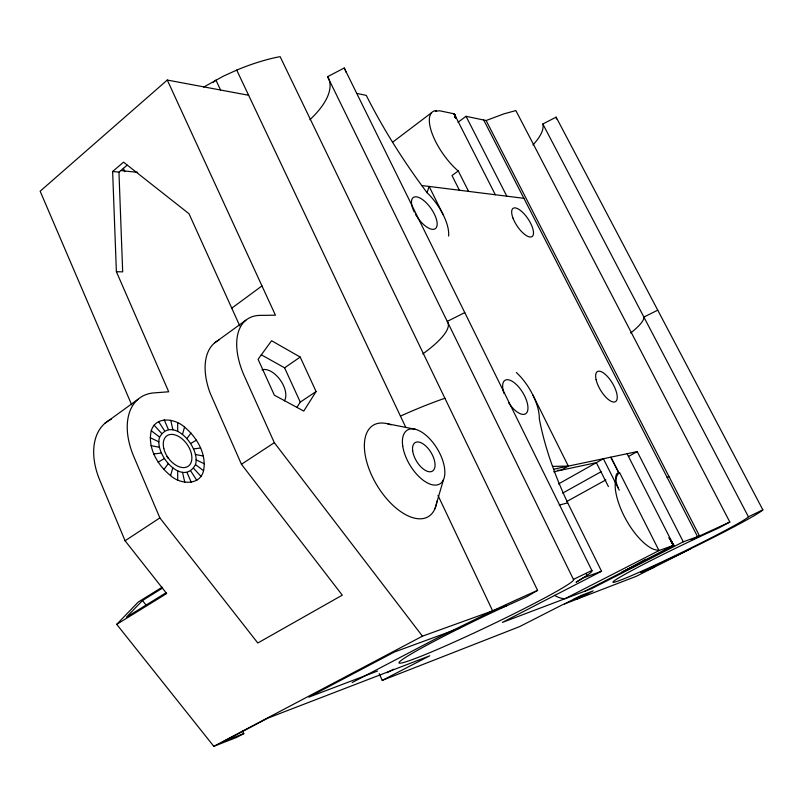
<?xml version="1.0" encoding="UTF-8"?>
<svg xmlns="http://www.w3.org/2000/svg" width="803" height="803" viewBox="0 0 803 803"><rect width="100%" height="100%" fill="white"/><g stroke="black" fill="none" stroke-linecap="round" stroke-linejoin="round"><path stroke-width="1.2" d="M203.571 470.739C206.752 454.046 197.096 437.505 184.57 427.126C175.235 418.463 155.812 415.723 151.255 430.719C147.371 447.863 157.539 465.108 170.557 475.607C180.083 484.37 199.827 486.106 203.571 470.739L195.49 464.556C200.83 447.693 172.555 414.88 159.626 437.123C153.634 454.147 183.014 487.762 195.49 464.556M170.557 475.607L172.826 467.758M182.432 434.523L184.57 427.126M434.965 508.731L443.527 479.552M448.596 236.042A36.516 15.578 54.8 0 0 427.055 192.68L429.133 186.447L523.897 198.321M316.091 391.543L303.755 411.076L274.355 395.176L258.084 359.292L271.585 340.723L300.202 357.064L316.091 391.543L300.272 402.112L296.959 407.282M163.872 469.534L168.279 463.612M186.838 438.609L190.953 433.068M554.461 595.304A42.74 19.975 61.8 0 0 565.081 598.667L659.002 550.567L619.514 472.415C615.108 476.52 614.897 482.954 615.309 488.555A44.406 18.088 61.1 0 0 653.762 549.362L659.002 550.567L673.657 545.287L627.093 453.735L553.628 469.193L552.534 466.392A183.787 73.384 60.7 0 1 539.315 418.724A37.611 16.642 58.5 0 0 516.389 372.552M162.607 588.027L142.462 600.534L126.432 617.206L166.181 592.664M242.526 730.66L243.791 733.621L236.624 737.395L213.789 746.318L116.716 624.353L138.186 602.089L162.276 587.123M248.619 95.266L167.285 80.049L40.15 191.214L131.672 404.832M213.066 82.538L215.927 80.099L220.544 89.966M219.028 340.03A66.027 37.671 55.2 0 0 210.045 392.888L241.452 464.285L342.279 595.153L257.803 643.002L159.867 517.905L133.78 456.536A65.746 41.144 54.9 0 1 152.61 393.008L168.71 391.774L116.385 271.705L112.631 171.471L123.562 162.166L188.986 213.718L239.836 325.988M112.631 171.471L118.954 172.133L127.135 165.197M392.597 142.231L431.532 112.741M458.041 122.277L466.041 116.315L486.106 120.52L503.792 113.896L515.867 110.573L729.827 522.05L718.635 528.053A75.382 3.222 -25.9 0 0 637.15 567.691A75.382 3.222 -25.9 0 0 618.611 580.85L622.425 579.395A75.382 3.222 -25.9 0 0 696.954 544.986A75.382 3.222 -25.9 0 0 748.426 516.801L762.85 509.835L556.138 117.148L542.828 123.983A70.443 23.217 -27.7 0 1 532.931 145.002M231.766 308.171L261.979 285.928M214.782 342.761L245.818 320.246M105.022 423.221L138.046 399.292M468.591 191.415L458.282 170.969L451.999 175.516L459.557 190.552M261.236 354.755L284.593 367.824L300.202 357.064M116.716 624.353L166.673 593.537L125.077 540.77L159.867 517.905M241.452 464.285L274.325 442.674L245.507 378.614A67.02 36.737 55.3 0 1 260.011 315.388L275.439 315.188L167.285 80.049M669.16 537.749L673.657 545.287L669.541 547.947L585.156 591.068L502.377 622.415L601.537 571.264L567.731 502.889A183.787 73.384 60.7 0 1 555.214 473.609L553.628 469.193M203.751 87.045L223.525 76.094L236.714 70.102A107.492 45.37 -24.9 0 1 276.332 57.374L280.137 56.682L537.588 590.386L526.738 596.749L503.09 607.429A96.731 5.38 -25.5 0 0 414.127 652.227A96.731 5.38 -25.5 0 0 412.782 659.434L419.036 657.045A96.731 5.38 -25.5 0 0 518.879 611.304A96.731 5.38 -25.5 0 0 573.432 579.405L591.861 570.471L344.226 68.004L327.584 76.697A88.701 37.41 -24.9 0 1 309.898 119.697M158.141 462.147L164.374 458.573M190.622 443.507L196.444 440.174M532.851 394.966L568.313 466.091L561.056 470.197L553.739 471.833M558.436 483.968L603.384 458.724L619.274 490.231M562.722 493.082L601.076 471.732M628.458 456.485L637.231 451.597L683.283 541.814L699.523 535.962L729.827 522.05M566.496 501.654L605.863 479.903M645.833 559.219L621.793 572.348L673.657 545.287L669.2 537.869M213.789 746.318L422.438 636.167L506.663 605.793M352.136 682.58L437.213 638.014L492.63 610.852A117.248 6.534 -25.5 0 1 533.714 592.082L537.588 590.386M386.986 672.673L393.6 669.23M379.197 673.637L382.238 680.382L429.776 655.79L267.841 718.123L223.354 741.601L243.791 733.621M576.885 599.179L593.186 590.867L581.001 595.525L564.529 603.926M683.283 541.814L591.54 588.669L585.156 591.068M690.239 548.971L636.157 576.363L562.722 604.619L519.521 626.651L382.238 680.382M464.766 312.588L447.261 321.411A92.616 22.554 -25.2 0 1 422.82 353.892M657.737 310.159L643.886 317.055A72.862 13.741 -26.8 0 1 630.646 333.024M699.523 535.962L691.253 539.887L699.523 535.962L486.106 120.52M435.407 111.316L439.532 110.754L454.197 113.825L495.341 194.758M573.984 599.108L586.24 594.411M653.913 567.37L640.684 572.429L646.967 569.558A91.341 3.905 -25.9 0 0 684.889 551.591L694.575 546.853A91.341 3.905 -25.9 0 0 762.85 509.835M377.53 671.037L308.844 697.134L394.293 652.056L459.687 628.076M601.537 571.264L583.239 577.869L576.082 582.225L586.893 575.49A117.248 6.534 -25.5 0 0 591.861 570.471M444.922 398.288L441.088 399.593A113.735 21.279 -25.3 0 0 400.446 416.115L236.714 70.102M671.699 545.849L673.657 545.287L669.17 537.849M559.249 505.077L567.731 502.889M667.102 477.313L669.13 476.791M627.093 453.735L637.231 451.597M153.754 453.986L161.383 453.012M193.543 448.917L200.67 448.004M557.402 470.287L561.056 470.197L596.348 462.669L608.423 486.578M552.534 466.392L568.313 466.091M116.385 271.705L122.678 271.856L118.954 172.133M436.561 110.774L434.905 110.724A41.294 16 54.5 0 0 432.275 133.94A41.294 16 54.5 0 0 457.158 170.085L458.282 170.969M658.58 549.744L659.002 550.567M120.52 170.527L137.684 172.354M356.552 93.359L366.278 95.396A245.979 89.093 54.7 0 0 421.264 184.861L421.756 185.563L429.133 186.447L443.206 214.792M387.608 423.793L415.402 429.304M151.054 445.625L159.526 447.321M195.4 454.468L203.38 456.054M150.201 437.685L158.934 441.891M196.062 459.798L204.374 463.803M151.255 430.719L159.626 437.123M154.106 425.199L161.544 433.319M193.704 468.42L201.011 476.4M671.358 542.457L673.657 545.287L671.037 541.051M142.462 600.534L146.317 605.412M274.325 442.674L422.438 636.167M671.459 542.356L673.657 545.287L671.659 542.176M421.756 185.563L427.055 192.68M671.529 542.206L673.657 545.287M158.532 421.485L164.555 430.749M190.813 471.12L196.835 480.375M542.828 123.983L748.426 516.801M619.023 473.017L610.822 457.168L618.611 472.596A17.786 7.287 60.5 0 0 615.75 478.458L615.901 480.164A17.786 7.287 60.5 0 0 618.28 488.134M483.707 120.008L697.566 536.665M466.041 116.315L506.823 196.183M586.351 574.095L587.455 576.343M327.584 76.697L573.432 579.405M400.446 416.115L405.786 427.387M437.976 495.391L492.63 610.852M284.593 367.824L300.272 402.112M123.351 168.349L124.836 171.691M164.213 419.818L168.429 429.565M186.999 472.465L191.295 482.382M455.1 117.379L454.197 113.825L456.154 118.412M455.331 117.298L454.197 113.825L456.134 118.392L454.197 113.825L455.261 117.439M125.077 540.77L99.783 480.224A64.652 41.997 54.8 0 1 111.366 419.156M454.197 113.825L456.084 118.422L454.197 113.825L455.994 118.392L454.197 113.825L455.462 117.368M170.748 420.26L172.906 429.836M182.522 472.335L184.77 482.252M177.684 422.759L177.684 431.532M177.684 470.739L177.684 479.943M344.226 68.004A107.512 45.38 -24.9 0 1 346.063 72.18M556.138 117.158A85.339 28.145 -27.7 0 1 556.399 119.005M578.2 597.281A25.826 22.404 68.8 0 1 576.895 599.179M412.521 207.857A19.081 8.14 54.8 0 1 423.301 200.168A19.081 8.14 54.8 0 1 436.762 226.657A19.081 8.14 54.8 0 1 417.269 217.201M416.707 216.368A19.081 8.14 54.8 0 1 415.412 214.23M414.268 212.072A19.081 8.14 54.8 0 1 412.883 208.89M504.033 393.5A19.653 8.692 58.5 0 1 513.689 382.278A19.653 8.692 58.5 0 1 527.671 410.654A19.653 8.692 58.5 0 1 508.51 402.564M436.952 501.152A53.359 27.854 58.9 0 1 400.978 511.802A53.359 27.854 58.9 0 1 364.723 451.687A53.359 27.854 58.9 0 1 390.931 424.847M261.989 369.872A19.453 10.881 55.3 0 1 280.157 379.869A19.453 10.881 55.3 0 1 284.362 400.868M166.894 456.536A18.399 11.774 54.8 0 1 168.279 458.473M412.672 450.834A16.682 8.452 58.8 0 0 430.92 471.702A16.682 8.452 58.8 0 0 427.778 448.044A16.682 8.452 58.8 0 0 412.672 450.834M402.704 445.856A31.437 15.919 58.8 0 0 437.183 484.932A31.437 15.919 58.8 0 0 430.98 440.185A31.437 15.919 58.8 0 0 402.704 445.856M512.966 218.075A17.014 6.524 56.1 0 0 531.897 236.674A17.014 6.524 56.1 0 0 522.883 212.584A17.014 6.524 56.1 0 0 512.966 218.075M596.127 379.789A17.536 6.886 58.9 0 0 614.385 402.022A17.536 6.886 58.9 0 0 608.815 378.052A17.536 6.886 58.9 0 0 596.127 379.789M163.792 448.425A18.579 11.633 54.9 0 0 187.802 466.493A18.579 11.633 54.9 0 0 181.127 438.077A18.579 11.633 54.9 0 0 163.792 448.425"/></g></svg>
